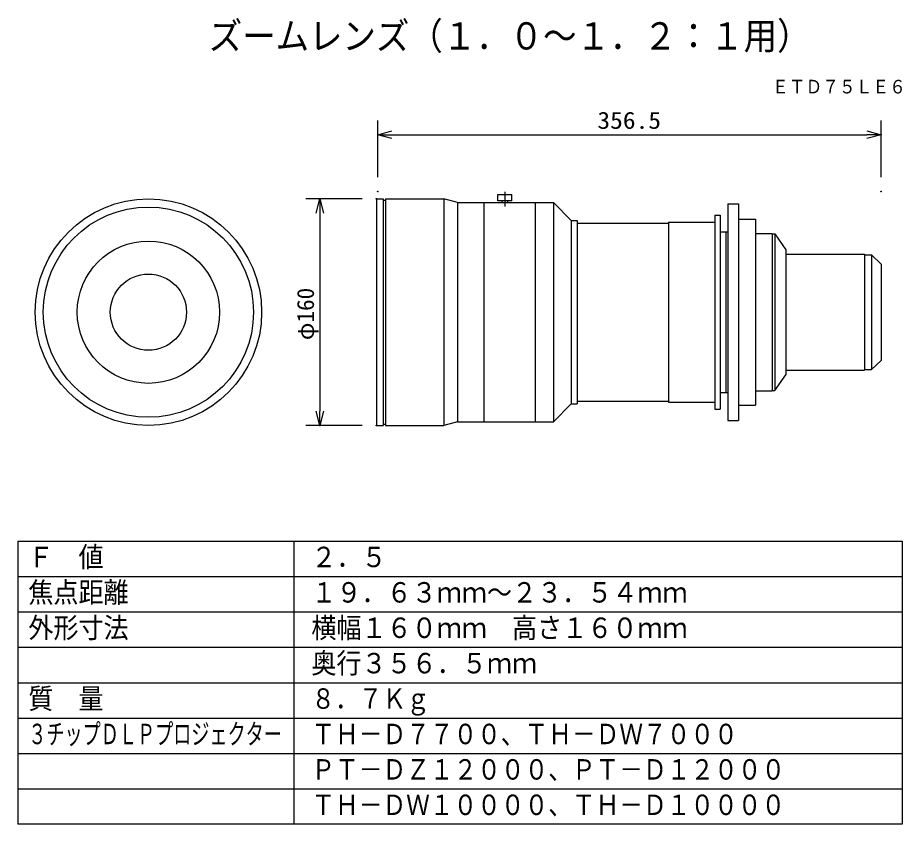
# Model space of a CAD drawing. Units: millimetres, scale not verified. Extents: x -63 to 63, y -57 to 57.
import ezdxf
from ezdxf.enums import TextEntityAlignment as Align

# ---------------------------------------------------------------- set-up
doc = ezdxf.new("R2010")
doc.units = ezdxf.units.MM
doc.header["$LTSCALE"] = 0.190236
doc.header["$PDMODE"] = 32
doc.header["$PDSIZE"] = 0.0951
for name, color, linetype in [('0-0_TOUROKU', 3, 'Continuous'), ('0-1_GAIKEI', 7, 'Continuous'), ('0-2_MOJI1', 2, 'Continuous'), ('0-3_WAKU', 1, 'Continuous')]:
    doc.layers.add(name, color=color, linetype=linetype)
doc.styles.add('ＭＳ ゴシック', font='')
doc.styles.get('ＭＳ ゴシック').set_extended_font_data('MS Gothic')

# ---------------------------------------------------------------- blocks, each defined once
blk = doc.blocks.new('_OPEN30')
at = {"layer": '0-1_GAIKEI'}
blk.add_line((0, 0), (-1, 0), dxfattribs=at)
blk.add_lwpolyline([(-1, 0.26795), (0, 0), (-1, -0.26795)], dxfattribs=at)

msp = doc.modelspace()

# ---------------------------------------------------------------- linework, layer by layer
at = {"layer": '0-0_TOUROKU'}
for p, q in [((-11.6253, 34.8832), (-11.6253, 42.8832)), ((59.4978, 34.8832), (59.4978, 42.8832)), ((-9.6253, 40.8832), (57.4978, 40.8832)), ((-13.8023, 31.8216), (-21.8023, 31.8216)), ((-19.8023, 29.8215), (-19.8023, 1.8215)), ((-13.8023, -0.1785), (-21.8023, -0.1785))]:
    msp.add_line(p, q, dxfattribs=at)
at = {"layer": '0-1_GAIKEI', "color": 1}
for p, q in [((6.3425, 32.8206), (6.3425, 30.7274)), ((5.3617, 32.4496), (7.3233, 32.4496)), ((5.3617, 31.5563), (5.3617, 32.4496)), ((7.3233, 31.5563), (5.3617, 31.5563)), ((5.9487, 31.3069), (5.9487, 31.5563)), ((6.7363, 31.3069), (6.7363, 31.5563)), ((7.3233, 31.5563), (7.3233, 32.4496)), ((37.5414, 27.1451), (37.5414, 4.4979))]:
    msp.add_line(p, q, dxfattribs=at)
at = {"layer": '0-1_GAIKEI'}
for p, q in [((-11.8023, 31.8216), (-11.8023, -0.1785)), ((-11.8023, 31.8216), (-10.8507, 31.8216)), ((-10.8507, 31.8216), (-10.8507, -0.1785)), ((-10.8507, 31.6208), (-10.5189, 31.6208)), ((-10.5189, 31.8216), (-2.3071, 31.8216)), ((-10.5189, 31.8216), (-10.5189, -0.1785)), ((-0.3634, 31.3069), (-2.3071, 31.8216)), ((-2.3071, 31.8216), (-2.3071, -0.1785)), ((-0.3634, 31.3069), (13.2007, 31.3069)), ((-0.3634, 31.3069), (-0.3634, 0.3361)), ((3.3889, 31.3069), (3.3889, 0.3361)), ((10.6178, 31.3069), (10.6178, 0.3361)), ((13.2007, 31.3069), (13.2007, 0.3361)), ((37.8231, 31.1209), (37.8231, 0.5221)), ((37.8231, 31.1209), (39.3586, 31.1209)), ((39.3586, 31.1209), (39.3586, 0.5221)), ((36.0022, 29.5207), (36.0022, 2.1223)), ((36.0022, 29.5207), (36.7693, 29.5207)), ((36.7693, 29.5207), (36.7693, 2.1223)), ((39.3586, 28.9371), (41.7448, 28.9371)), ((41.7448, 28.9371), (41.7448, 2.7059)), ((15.7284, 28.7463), (15.7284, 2.8968)), ((16.563, 28.7463), (16.563, 2.8968)), ((16.563, 28.3797), (29.4432, 28.3797)), ((29.4432, 28.5389), (36.0022, 28.5389)), ((29.4432, 28.5389), (29.4432, 3.1042)), ((36.7693, 27.1451), (37.8231, 27.1451)), ((41.7448, 26.9429), (44.1007, 26.9429)), ((44.1007, 26.9429), (44.1007, 4.7002)), ((44.4837, 26.8663), (46.0189, 24.6484)), ((46.0189, 24.6484), (46.0189, 6.9947)), ((46.0189, 24.0253), (57.1746, 24.0253)), ((57.1746, 24.0253), (57.1746, 7.6177)), ((57.1746, 23.94), (58.1488, 23.94)), ((58.1488, 23.94), (59.4978, 22.6227)), ((58.1488, 23.94), (58.1488, 7.703)), ((59.4978, 22.6227), (59.4978, 9.0203)), ((46.0189, 7.6177), (57.1746, 7.6177)), ((36.7693, 4.4979), (37.8231, 4.4979)), ((41.7448, 4.7002), (44.1007, 4.7002)), ((13.2007, 0.3361), (15.7284, 2.8968)), ((15.7284, 2.8968), (16.563, 2.8968)), ((16.563, 3.2633), (29.4432, 3.2633)), ((29.4432, 3.1042), (36.0022, 3.1042)), ((39.3586, 2.7059), (41.7448, 2.7059)), ((36.0022, 2.1223), (36.7693, 2.1223)), ((-10.8507, 0.0222), (-10.5189, 0.0222)), ((-0.3634, 0.3361), (-2.3071, -0.1785)), ((-0.3634, 0.3361), (13.2007, 0.3361)), ((37.8231, 0.5221), (39.3586, 0.5221)), ((-11.8023, -0.1785), (-10.8507, -0.1785)), ((-10.5189, -0.1785), (-2.3071, -0.1785))]:
    msp.add_line(p, q, dxfattribs=at)
for points in [[(13.2007, 31.3069), (15.7284, 28.7463), (16.563, 28.7463)], [(44.1007, 26.8663), (44.4837, 26.8663), (44.4837, 4.7767)], [(57.1746, 7.703), (58.1488, 7.703), (59.4978, 9.0203)], [(44.1007, 4.7767), (44.4837, 4.7767), (46.0189, 6.9947)]]:
    msp.add_lwpolyline(points, dxfattribs=at)
msp.add_circle((-44.0278, 15.8215), 16, dxfattribs=at)
at = {"layer": '0-1_GAIKEI', "color": 1}
for radius in [14.8498, 10.0504, 5.3834]:
    msp.add_circle((-44.0278, 15.8215), radius, dxfattribs=at)
at = {"layer": '0-1_GAIKEI'}
for p in [(59.4978, 40.8832), (-11.6253, 32.8832), (59.4978, 32.8832), (-11.8023, 31.8216), (-19.8023, -0.1785), (-11.8023, -0.1785)]:
    msp.add_point(p, dxfattribs=at)
at = {"layer": '0-3_WAKU', "color": 4}
for p, q in [((-62.5001, -16.5), (62.5001, -16.5)), ((-62.5001, -16.5), (-62.5001, -56.5001)), ((-23.5, -16.5), (-23.5, -56.5001)), ((62.5001, -16.5), (62.5001, -56.5001)), ((62.5001, -56.5001), (-62.5001, -56.5001))]:
    msp.add_line(p, q, dxfattribs=at)
at = {"layer": '0-3_WAKU'}
for p, q in [((-62.5001, -21.5), (62.5001, -21.5)), ((-62.5001, -26.5), (62.5001, -26.5)), ((-62.5001, -31.5001), (62.5001, -31.5001)), ((-62.5001, -36.5001), (62.5001, -36.5001)), ((-62.5001, -41.5001), (62.5001, -41.5001)), ((-62.5001, -46.5001), (62.5001, -46.5001)), ((-62.5001, -51.5001), (62.5001, -51.5001))]:
    msp.add_line(p, q, dxfattribs=at)

# ---------------------------------------------------------------- block references
at = {"layer": '0-0_TOUROKU', "xscale": 2, "yscale": 2}
for p, rotation in [((-11.6253, 40.8832), 180), ((-19.8023, 31.8216), 90), ((-19.8023, -0.1785), 270)]:
    msp.add_blockref('_OPEN30', p, dxfattribs=dict(at, rotation=rotation))
msp.add_blockref('_OPEN30', (59.4978, 40.8832), dxfattribs=at)

# ---------------------------------------------------------------- texts
at = {"layer": '0-0_TOUROKU', "color": 1, "style": 'ＭＳ ゴシック', "width": 0.9}
msp.add_text('ＥＴＤ７５ＬＥ６', height=1.925, dxfattribs=at).set_placement((44.1, 46.13), align=Align.BOTTOM_LEFT)
at = {"layer": '0-0_TOUROKU', "style": 'ＭＳ ゴシック', "width": 1.1}
msp.add_text('356.5', height=2.406, dxfattribs=at).set_placement((19.4087, 40.9928), align=Align.BOTTOM_LEFT)
at = {"layer": '0-0_TOUROKU', "style": 'ＭＳ ゴシック'}
msp.add_text('φ160', height=2.406, rotation=90, dxfattribs=at).set_placement((-19.9119, 11.8681), align=Align.BOTTOM_LEFT)
at = {"layer": '0-2_MOJI1', "style": 'ＭＳ ゴシック'}
for s, height, width, p in [('ズームレンズ（１．０～１．２：１用）', 3.848, 0.9, (-35.5001, 51.7599)), ('Ｆ\u3000値', 2.887, 0.9, (-61.0001, -21.0552)), ('２．５', 2.887, 0.9, (-21, -21.0552)), ('焦点距離', 2.887, 0.9, (-61.0001, -26.0552)), ('１９．６３ｍｍ～２３．５４ｍｍ', 2.887, 0.9, (-21, -26.0552)), ('外形寸法', 2.887, 0.9, (-61.0001, -31.0552)), ('横幅１６０ｍｍ\u3000高さ１６０ｍｍ', 2.887, 0.9, (-21, -31.0552)), ('奥行３５６．５ｍｍ', 2.887, 0.9, (-21, -36.0552)), ('質\u3000量', 2.887, 0.9, (-61.0001, -41.0552)), ('８．７Ｋｇ', 2.887, 0.85, (-21, -41.0552)), ('３チップＤＬＰプロジェクター', 2.887, 0.65, (-61.0001, -46.0552)), ('ＴＨ－Ｄ７７００、ＴＨ－ＤＷ７０００', 2.887, 0.85, (-21, -46.0552)), ('ＰＴ－ＤＺ１２０００、ＰＴ－Ｄ１２０００', 2.887, 0.85, (-21, -51.0552)), ('ＴＨ－ＤＷ１００００、ＴＨ－Ｄ１００００', 2.887, 0.85, (-21, -56.0552))]:
    msp.add_text(s, height=height, dxfattribs=dict(at, width=width)).set_placement(p, align=Align.BOTTOM_LEFT)

doc.saveas('drawing.dxf')
